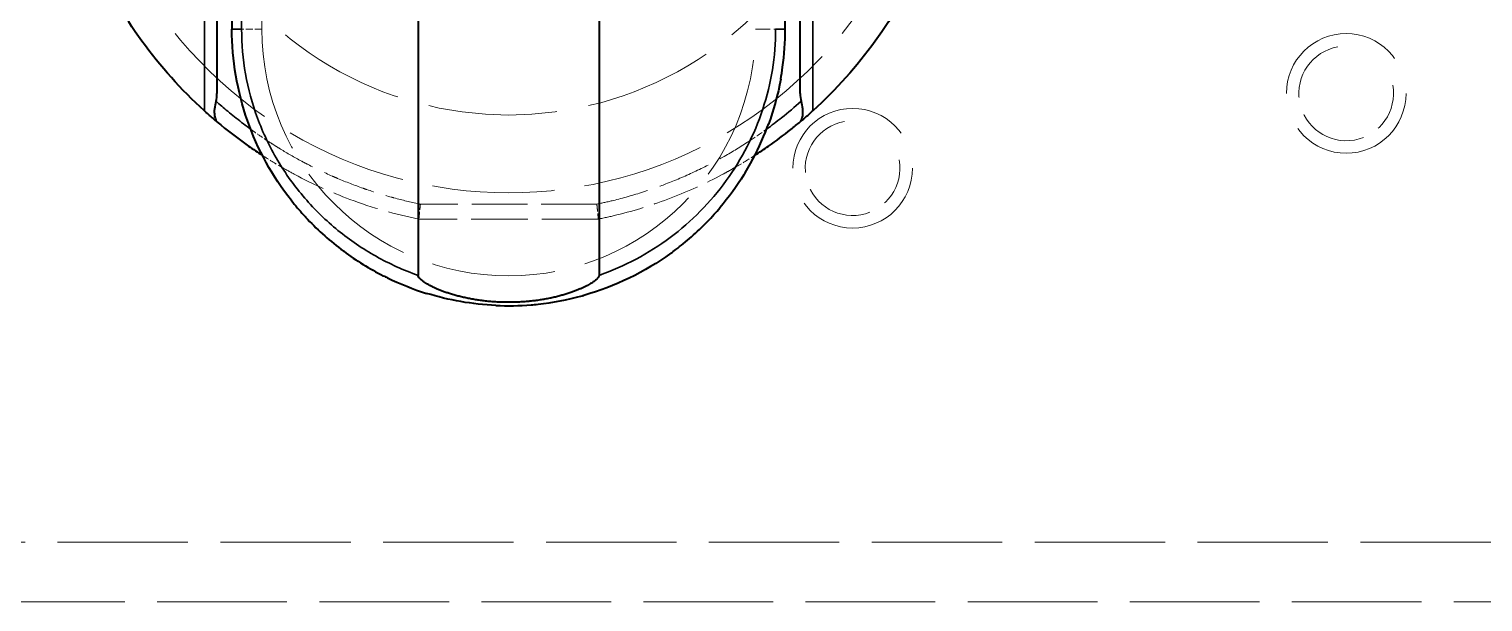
# Model space of a CAD drawing. Header units: millimetres. Extents: x 0 to 2523, y 0 to 1782.
# Drawn here: x 207 to 279.9, y 1378.6 to 1407.3 of the extents above; entities that cross this region are included whole.
import ezdxf

# ---------------------------------------------------------------- set-up
doc = ezdxf.new("R2010")
doc.units = ezdxf.units.MM
doc.header["$LTSCALE"] = 3
doc.linetypes.add('DASHED', pattern=[0.2067, 0.1654, -0.0413])
for name, color, linetype, lineweight in [('가려진 것(ISO)', 2, 'DASHED', 18), ('가려진 좁은 것(ISO)', 2, 'DASHED', 18), ('가시적인 것(ISO)', 3, 'Continuous', 40), ('가시적인 좁은 것(ISO)', 3, 'Continuous', 35)]:
    doc.layers.add(name, color=color, linetype=linetype, lineweight=lineweight)

msp = doc.modelspace()

# ---------------------------------------------------------------- linework, layer by layer
at = {"layer": '가려진 것(ISO)', "ltscale": 5.713994}
msp.add_line((235.5513, 1397.8017), (226.5513, 1397.8017), dxfattribs=at)
at = {"layer": '가려진 것(ISO)', "ltscale": 13.169919}
msp.add_line((623.3013, 1381.6057), (182.3013, 1381.6057), dxfattribs=at)
at = {"layer": '가려진 것(ISO)', "ltscale": 13.10639}
msp.add_line((626.3013, 1378.6057), (179.3013, 1378.6057), dxfattribs=at)
at = {"layer": '가려진 것(ISO)', "ltscale": 15.198803}
for centre in [(273.0513, 1404.1057), (248.3013, 1400.3557)]:
    msp.add_circle(centre, 3, dxfattribs=at)
at = {"layer": '가려진 것(ISO)', "ltscale": 12.361229}
msp.add_arc((231.0513, 1420.6148), 21.4925, 178.045794, 1.954206, dxfattribs=at)
at = {"layer": '가려진 것(ISO)', "ltscale": 13.0382}
msp.add_arc((231.0513, 1420.6148), 17.5925, 177.839996, 2.160004, dxfattribs=at)
at = {"layer": '가려진 것(ISO)', "ltscale": 7.099656}
for centre in [(273.0513, 1404.1057), (248.3013, 1400.3557)]:
    msp.add_arc(centre, 2.373, 100, 10, dxfattribs=at)
at = {"layer": '가려진 것(ISO)', "ltscale": 5.918935}
msp.add_open_spline([(217.1763, 1407.3307), (217.1763, 1406.5019), (217.2508, 1405.6664), (217.4021, 1404.8379), (217.4043, 1404.8254), (217.4066, 1404.8129), (217.4089, 1404.8005), (217.5602, 1403.9847), (217.7862, 1403.176), (218.0864, 1402.3885), (218.0955, 1402.3644), (218.1047, 1402.3405), (218.114, 1402.3165), (218.4141, 1401.5422), (218.7866, 1400.7893), (219.2232, 1400.0773), (219.2434, 1400.0443), (219.2638, 1400.0113), (219.2844, 1399.9785), (219.5526, 1399.5492), (219.8442, 1399.1351), (220.1563, 1398.7393)], degree=3, knots=[0, 0, 0, 0, 0.05882353, 0.05882353, 0.05882353, 0.05970824, 0.05970824, 0.05970824, 0.11764706, 0.11764706, 0.11764706, 0.1194131, 0.1194131, 0.1194131, 0.17647059, 0.17647059, 0.17647059, 0.17911778, 0.17911778, 0.17911778, 0.21370365, 0.21370365, 0.21370365, 0.21370365], dxfattribs=at)
at = {"layer": '가려진 것(ISO)', "ltscale": 1.49252}
msp.add_open_spline([(244.0788, 1402.556), (244.125, 1402.682), (244.1694, 1402.8086), (244.2118, 1402.9357), (244.4167, 1403.5492), (244.5782, 1404.1754), (244.6957, 1404.8118)], degree=3, knots=[0.886240902, 0.886240902, 0.886240902, 0.886240902, 0.895644827, 0.895644827, 0.895644827, 0.941015222, 0.941015222, 0.941015222, 0.941015222], dxfattribs=at)
at = {"layer": '가려진 것(ISO)', "ltscale": 0.725256}
msp.add_open_spline([(218.7077, 1400.9967), (219.0274, 1400.7898), (219.3524, 1400.5909), (219.6821, 1400.4004)], degree=3, dxfattribs=at)
at = {"layer": '가려진 것(ISO)', "ltscale": 0.73159}
msp.add_open_spline([(242.4138, 1400.3965), (242.7465, 1400.5886), (243.0743, 1400.7892), (243.3968, 1400.9979)], degree=3, dxfattribs=at)
at = {"layer": '가려진 것(ISO)', "ltscale": 4.683148}
msp.add_open_spline([(219.6824, 1400.4002), (219.8973, 1400.276), (220.9981, 1399.6636), (223.2428, 1398.649), (225.3771, 1398.0389), (226.5513, 1397.8017)], degree=3, knots=[0.35077644, 0.35077644, 0.35077644, 0.35077644, 0.41633901, 0.68343289, 1, 1, 1, 1], dxfattribs=at)
at = {"layer": '가려진 것(ISO)', "ltscale": 4.678379}
msp.add_open_spline([(235.5513, 1397.8017), (235.8603, 1397.8641), (236.1681, 1397.933), (236.4744, 1398.0083), (237.4026, 1398.2365), (238.3172, 1398.5234), (239.2095, 1398.8666), (240.0844, 1399.2031), (240.938, 1399.5937), (241.7643, 1400.0354), (241.8954, 1400.1056), (242.0259, 1400.177), (242.1557, 1400.2497), (242.242, 1400.298), (242.328, 1400.347), (242.4137, 1400.3965)], degree=3, knots=[0.00000121, 0.00000121, 0.00000121, 0.00000121, 0.08329846, 0.08329846, 0.08329846, 0.33567302, 0.33567302, 0.33567302, 0.58314297, 0.58314297, 0.58314297, 0.62242524, 0.62242524, 0.62242524, 0.64856342, 0.64856342, 0.64856342, 0.64856342], dxfattribs=at)
at = {"layer": '가려진 것(ISO)', "ltscale": 1.317404}
msp.add_open_spline([(241.642, 1398.3667), (241.6616, 1398.3899), (241.6811, 1398.4131), (241.7005, 1398.4364), (242.1216, 1398.9406), (242.5039, 1399.4712), (242.845, 1400.0216)], degree=3, knots=[0.774148097, 0.774148097, 0.774148097, 0.774148097, 0.776206304, 0.776206304, 0.776206304, 0.820807174, 0.820807174, 0.820807174, 0.820807174], dxfattribs=at)
at = {"layer": '가려진 것(ISO)', "ltscale": 0.749748}
msp.add_open_spline([(226.5513, 1397.8017), (226.552, 1397.8093), (226.5532, 1397.8207), (226.5569, 1397.8579), (226.5607, 1397.8952), (226.5662, 1397.9509), (226.5732, 1398.0206), (226.5802, 1398.0903), (226.5887, 1398.1741), (226.5979, 1398.265), (226.607, 1398.3559), (226.617, 1398.4539), (226.6269, 1398.5517)], degree=3, knots=[0, 0, 0, 0, 0.25, 0.25, 0.25, 0.5, 0.5, 0.5, 0.75, 0.75, 0.75, 1, 1, 1, 1], dxfattribs=at)
at = {"layer": '가려진 것(ISO)', "ltscale": 0.749778}
msp.add_open_spline([(235.4757, 1398.5517), (235.4759, 1398.5498), (235.476, 1398.548), (235.4863, 1398.4472), (235.4962, 1398.3493), (235.5144, 1398.1694), (235.5225, 1398.0888), (235.5362, 1397.9526), (235.5417, 1397.8983), (235.5474, 1397.8407), (235.5489, 1397.8256), (235.5509, 1397.8064), (235.5511, 1397.8035), (235.5513, 1397.8017)], degree=3, knots=[-0.000365871, -0.000365871, -0.000365871, -0.000365871, 0, 0, 0.019901046, 0.019901046, 0.039258889, 0.039258889, 0.058579585, 0.058579585, 0.068886192, 0.068886192, 0.078580299, 0.078580299, 0.078580299, 0.078580299], dxfattribs=at)
at = {"layer": '가려진 것(ISO)', "ltscale": 3.115031}
msp.add_open_spline([(234.828, 1393.9796), (234.9227, 1394.0064), (235.0172, 1394.0342), (235.1115, 1394.0631), (235.821, 1394.2802), (236.517, 1394.5558), (237.1884, 1394.8868), (237.3189, 1394.9512), (237.4485, 1395.0176), (237.577, 1395.0861), (238.1345, 1395.3832), (238.6726, 1395.7192), (239.1842, 1396.0893)], degree=3, knots=[0.59043621, 0.59043621, 0.59043621, 0.59043621, 0.59707577, 0.59707577, 0.59707577, 0.64705882, 0.64705882, 0.64705882, 0.65677318, 0.65677318, 0.65677318, 0.69890853, 0.69890853, 0.69890853, 0.69890853], dxfattribs=at)
at = {"layer": '가려진 것(ISO)', "ltscale": 2.247306}
msp.add_open_spline([(226.9384, 1394.0793), (226.999, 1394.0605), (227.0597, 1394.0421), (227.1206, 1394.0241), (227.2061, 1393.9989), (227.2919, 1393.9744), (227.3779, 1393.9508), (228.1092, 1393.7501), (228.8585, 1393.609), (229.6166, 1393.5301), (229.7186, 1393.5195), (229.8208, 1393.51), (229.9232, 1393.5017), (230.0849, 1393.4885), (230.2469, 1393.4781), (230.4092, 1393.4706)], degree=3, knots=[0.407358339, 0.407358339, 0.407358339, 0.407358339, 0.411764706, 0.411764706, 0.411764706, 0.417958144, 0.417958144, 0.417958144, 0.470588235, 0.470588235, 0.470588235, 0.477670899, 0.477670899, 0.477670899, 0.488862795, 0.488862795, 0.488862795, 0.488862795], dxfattribs=at)
at = {"layer": '가려진 좁은 것(ISO)', "ltscale": 14.937107}
for p, q in [((218.6763, 1407.3307), (218.6763, 1425.8557)), ((243.4263, 1425.8557), (243.4263, 1407.3307))]:
    msp.add_line(p, q, dxfattribs=at)
at = {"layer": '가려진 좁은 것(ISO)', "ltscale": 0.705786}
msp.add_line((218.6763, 1407.3307), (217.6635, 1407.3307), dxfattribs=at)
at = {"layer": '가려진 좁은 것(ISO)', "ltscale": 1.495845}
msp.add_line((243.4263, 1407.3307), (244.9263, 1407.3307), dxfattribs=at)
at = {"layer": '가려진 좁은 것(ISO)', "ltscale": 5.617958}
msp.add_line((235.4757, 1398.5517), (226.6269, 1398.5517), dxfattribs=at)
at = {"layer": '가려진 좁은 것(ISO)', "ltscale": 12.539013}
msp.add_arc((231.0513, 1407.3307), 12.375, 180, 0, dxfattribs=at)
at = {"layer": '가려진 좁은 것(ISO)', "ltscale": 0.635381}
msp.add_open_spline([(218.1155, 1402.313), (218.2021, 1402.25), (218.2901, 1402.1869), (218.3796, 1402.1237), (218.5596, 1401.9966), (218.7457, 1401.8693), (218.9377, 1401.7423)], degree=3, knots=[0.22080193, 0.22080193, 0.22080193, 0.22080193, 0.25, 0.25, 0.25, 0.308732535, 0.308732535, 0.308732535, 0.308732535], dxfattribs=at)
at = {"layer": '가려진 좁은 것(ISO)', "ltscale": 0.640735}
msp.add_open_spline([(243.1578, 1401.7377), (243.4347, 1401.9203), (243.7113, 1402.1118), (243.9872, 1402.3128)], degree=3, dxfattribs=at)
at = {"layer": '가려진 좁은 것(ISO)', "ltscale": 5.317241}
msp.add_open_spline([(218.9381, 1401.7421), (219.0458, 1401.6709), (219.1553, 1401.5999), (219.2668, 1401.529), (219.3794, 1401.4575), (219.494, 1401.3861), (219.6105, 1401.3151), (219.9505, 1401.1078), (220.3068, 1400.9033), (220.6746, 1400.7061), (220.7799, 1400.6497), (220.8862, 1400.5939), (220.9933, 1400.5387), (221.3884, 1400.3352), (221.7948, 1400.1412), (222.2042, 1399.9612), (222.2933, 1399.922), (222.3826, 1399.8835), (222.4719, 1399.8457), (222.9032, 1399.663), (223.3358, 1399.4965), (223.7496, 1399.3504), (223.8151, 1399.3273), (223.8802, 1399.3047), (223.9447, 1399.2826), (224.3716, 1399.1362), (224.7746, 1399.0127), (225.176, 1398.9016), (225.2183, 1398.8899), (225.2606, 1398.8784), (225.3029, 1398.8669), (225.7222, 1398.7536), (226.1426, 1398.6528), (226.555, 1398.5666), (226.579, 1398.5615), (226.603, 1398.5566), (226.6269, 1398.5517)], degree=3, knots=[0.30877308, 0.30877308, 0.30877308, 0.30877308, 0.34170925, 0.34170925, 0.34170925, 0.375, 0.375, 0.375, 0.47218067, 0.47218067, 0.47218067, 0.5, 0.5, 0.5, 0.60265235, 0.60265235, 0.60265235, 0.625, 0.625, 0.625, 0.7329148, 0.7329148, 0.7329148, 0.75, 0.75, 0.75, 0.86308164, 0.86308164, 0.86308164, 0.875, 0.875, 0.875, 0.99312972, 0.99312972, 0.99312972, 1, 1, 1, 1], dxfattribs=at)
at = {"layer": '가려진 좁은 것(ISO)', "ltscale": 5.31206}
msp.add_open_spline([(235.4757, 1398.5517), (235.7444, 1398.6069), (236.0177, 1398.6684), (236.2954, 1398.7367), (236.7892, 1398.8581), (237.2969, 1399.001), (237.8174, 1399.1693), (238.1854, 1399.2883), (238.5597, 1399.42), (238.9404, 1399.5663), (239.4009, 1399.7434), (239.8708, 1399.942), (240.3496, 1400.1659), (240.8223, 1400.387), (241.3038, 1400.6326), (241.7889, 1400.9043), (242.2012, 1401.1353), (242.6161, 1401.3851), (243.0304, 1401.6542), (243.0728, 1401.6818), (243.1153, 1401.7096), (243.1577, 1401.7376)], degree=3, knots=[0.00000244, 0.00000244, 0.00000244, 0.00000244, 0.08998027, 0.08998027, 0.08998027, 0.25, 0.25, 0.25, 0.36313494, 0.36313494, 0.36313494, 0.5, 0.5, 0.5, 0.63513646, 0.63513646, 0.63513646, 0.75, 0.75, 0.75, 0.76177353, 0.76177353, 0.76177353, 0.76177353], dxfattribs=at)
at = {"layer": '가시적인 것(ISO)'}
for p, q in [((217.1763, 1539.8557), (217.1763, 1407.3307)), ((244.9263, 1407.3304), (244.9263, 1539.8559)), ((226.5168, 1428.8029), (226.5166, 1394.9814)), ((235.5858, 1428.8029), (235.5857, 1394.9816)), ((216.4263, 1419.8604), (216.4263, 1404.094)), ((245.6763, 1404.094), (245.6763, 1419.8624))]:
    msp.add_line(p, q, dxfattribs=at)
for centre, major_axis, ratio, start_param, end_param in [((215.9516, 1404.1451), (-0.032, 0.9851), 0.4807904, 4.2400237, 4.6448571), ((246.15, 1404.1445), (0.0316, 0.9839), 0.4803283, 1.6376505, 2.0429321)]:
    msp.add_ellipse(centre, major_axis=major_axis, ratio=ratio, start_param=start_param, end_param=end_param, dxfattribs=at)
for points, knots in [([(215.7939, 1403.2364), (214.6347, 1404.287), (213.5869, 1405.4551), (211.7485, 1407.9882), (210.963, 1409.3462), (209.684, 1412.2025), (209.1944, 1413.6921), (208.696, 1415.9838), (208.5695, 1416.7558), (208.3969, 1418.3094), (208.3507, 1419.0907), (208.3451, 1419.8719)], [-1.2522093, -1.2522093, -1.2522093, -1.2522093, -0.9389682, -0.9389682, -0.6257615, -0.6257615, -0.3126285, -0.3126285, -0.1562493, -0.1562493, -0.000001, -0.000001, -0.000001, -0.000001]), ([(253.7575, 1419.8719), (253.7519, 1419.0905), (253.7057, 1418.3091), (253.533, 1416.7552), (253.4064, 1415.983), (252.9078, 1413.6908), (252.418, 1412.201), (251.1388, 1409.3448), (250.3534, 1407.9872), (248.5152, 1405.4546), (247.4676, 1404.2868), (246.3087, 1403.2364)], [-1.2507899, -1.2507899, -1.2507899, -1.2507899, -1.0946869, -1.0946869, -0.9384539, -0.9384539, -0.625614, -0.625614, -0.3128247, -0.3128247, -0.0000009, -0.0000009, -0.0000009, -0.0000009]), ([(220.1562, 1398.7393), (219.216, 1399.9316), (218.4613, 1401.3015), (217.4457, 1404.2028), (217.1763, 1405.778), (217.1763, 1407.3307)], [0, 0, 0, 0, 0.30793044, 0.30793044, 0.6184728, 0.6184728, 0.6184728, 0.6184728]), ([(244.6957, 1404.8118), (244.6961, 1404.8141), (244.6965, 1404.8163), (244.6969, 1404.8186), (244.7335, 1405.017), (244.7657, 1405.2164), (244.7936, 1405.4166), (244.8817, 1406.0491), (244.9262, 1406.6894), (244.9262, 1407.3304)], [0.941015222, 0.941015222, 0.941015222, 0.941015222, 0.941176471, 0.941176471, 0.941176471, 0.955320752, 0.955320752, 0.955320752, 1, 1, 1, 1]), ([(216.4247, 1402.6854), (216.4219, 1402.6877), (216.4158, 1402.6973), (216.4002, 1402.727), (216.3903, 1402.7486), (216.3598, 1402.8262), (216.337, 1402.8995), (216.3073, 1403.0715), (216.2968, 1403.1931), (216.3317, 1403.4713), (216.3626, 1403.5907), (216.3879, 1403.7106)], [0.000001, 0.000001, 0.000001, 0.000001, 0.008116123, 0.008116123, 0.017280138, 0.017280138, 0.036812418, 0.036812418, 0.056177073, 0.056177073, 0.072028344, 0.072028344, 0.072028344, 0.072028344]), ([(245.7147, 1403.7106), (245.74, 1403.5908), (245.7708, 1403.4714), (245.8057, 1403.1934), (245.7953, 1403.0718), (245.7656, 1402.8997), (245.7428, 1402.8263), (245.7123, 1402.7487), (245.7024, 1402.727), (245.6868, 1402.6973), (245.6806, 1402.6878), (245.6778, 1402.6854)], [0.000001, 0.000001, 0.000001, 0.000001, 0.02448974, 0.02448974, 0.0544278, 0.0544278, 0.08463518, 0.08463518, 0.09880659, 0.09880659, 0.11135374, 0.11135374, 0.11135374, 0.11135374]), ([(216.4247, 1402.6854), (216.4194, 1402.6899), (216.4006, 1402.7057), (216.3532, 1402.7458), (216.3345, 1402.7617), (216.2817, 1402.8067), (216.2443, 1402.8387), (216.1424, 1402.9267), (216.0721, 1402.988), (215.9274, 1403.116), (215.8576, 1403.1785), (215.7939, 1403.2364)], [-0.070781201, -0.070781201, -0.070781201, -0.070781201, -0.055461964, -0.055461964, -0.047642977, -0.047642977, -0.035476886, -0.035476886, -0.017217394, -0.017217394, -0.000001042, -0.000001042, -0.000001042, -0.000001042]), ([(216.4247, 1402.6854), (216.9348, 1402.2563), (217.6864, 1401.6784), (218.4721, 1401.1491), (218.7077, 1400.9967)], [0, 0, 0, 0, 0.17605451, 0.250168, 0.250168, 0.250168, 0.250168]), ([(243.3968, 1400.9979), (243.629, 1401.1482), (243.8585, 1401.3028), (244.085, 1401.4614), (244.4677, 1401.7294), (244.8421, 1402.0092), (245.2075, 1402.3003), (245.366, 1402.4265), (245.5228, 1402.5549), (245.6778, 1402.6854)], [0.75003205, 0.75003205, 0.75003205, 0.75003205, 0.82308864, 0.82308864, 0.82308864, 0.94647487, 0.94647487, 0.94647487, 1, 1, 1, 1]), ([(245.6778, 1402.6854), (245.6832, 1402.6899), (245.702, 1402.7057), (245.7494, 1402.7458), (245.768, 1402.7617), (245.8209, 1402.8067), (245.8582, 1402.8387), (245.9601, 1402.9267), (246.0305, 1402.988), (246.1752, 1403.116), (246.2449, 1403.1785), (246.3087, 1403.2364)], [0.000001834, 0.000001834, 0.000001834, 0.000001834, 0.015415401, 0.015415401, 0.02328266, 0.02328266, 0.035523841, 0.035523841, 0.053895909, 0.053895909, 0.071218311, 0.071218311, 0.071218311, 0.071218311]), ([(242.845, 1400.0216), (242.8659, 1400.0552), (242.8865, 1400.0889), (242.9071, 1400.1226), (243.0005, 1400.2763), (243.0907, 1400.4315), (243.1778, 1400.588), (243.5037, 1401.1743), (243.7849, 1401.7801), (244.0206, 1402.3999), (244.0403, 1402.4518), (244.0597, 1402.5039), (244.0788, 1402.556)], [0.820807174, 0.820807174, 0.820807174, 0.820807174, 0.823529412, 0.823529412, 0.823529412, 0.835927199, 0.835927199, 0.835927199, 0.882352941, 0.882352941, 0.882352941, 0.886240902, 0.886240902, 0.886240902, 0.886240902]), ([(220.1563, 1398.7393), (220.3511, 1398.4922), (220.554, 1398.2522), (220.7641, 1398.02), (220.7986, 1397.9819), (220.8332, 1397.9441), (220.868, 1397.9065), (221.4123, 1397.3184), (222.0036, 1396.7816), (222.6336, 1396.3009), (222.6841, 1396.2623), (222.7348, 1396.2242), (222.7857, 1396.1864), (223.4116, 1395.7222), (224.0741, 1395.3124), (224.7686, 1394.9597), (224.8364, 1394.9252), (224.9044, 1394.8914), (224.9728, 1394.858), (225.6054, 1394.5498), (226.2632, 1394.2889), (226.9384, 1394.0793)], [0.21370365, 0.21370365, 0.21370365, 0.21370365, 0.23529412, 0.23529412, 0.23529412, 0.2388317, 0.2388317, 0.2388317, 0.29411765, 0.29411765, 0.29411765, 0.29854769, 0.29854769, 0.29854769, 0.35294118, 0.35294118, 0.35294118, 0.35825028, 0.35825028, 0.35825028, 0.40735834, 0.40735834, 0.40735834, 0.40735834]), ([(239.1842, 1396.0893), (239.2689, 1396.1505), (239.3529, 1396.2127), (239.4361, 1396.2758), (239.5626, 1396.3718), (239.6874, 1396.4698), (239.8103, 1396.5699), (240.3694, 1397.025), (240.8905, 1397.5219), (241.3671, 1398.0517), (241.4604, 1398.1555), (241.5521, 1398.2605), (241.642, 1398.3667)], [0.698908531, 0.698908531, 0.698908531, 0.698908531, 0.705882353, 0.705882353, 0.705882353, 0.71648775, 0.71648775, 0.71648775, 0.764705882, 0.764705882, 0.764705882, 0.774148097, 0.774148097, 0.774148097, 0.774148097]), ([(230.4092, 1393.4706), (230.9973, 1393.4434), (231.5888, 1393.4535), (232.1799, 1393.5017), (232.2959, 1393.5112), (232.412, 1393.5221), (232.528, 1393.5345), (233.2688, 1393.6138), (234.0072, 1393.7534), (234.7337, 1393.9533), (234.7652, 1393.962), (234.7966, 1393.9707), (234.828, 1393.9796)], [0.48886279, 0.48886279, 0.48886279, 0.48886279, 0.52941176, 0.52941176, 0.52941176, 0.53737617, 0.53737617, 0.53737617, 0.58823529, 0.58823529, 0.58823529, 0.59043621, 0.59043621, 0.59043621, 0.59043621])]:
    msp.add_open_spline(points, degree=3, knots=knots, dxfattribs=at)
for points in [[(244.6957, 1404.8118), (244.5538, 1404.0437), (244.3465, 1403.2861), (244.0788, 1402.556)], [(219.6821, 1400.4004), (219.6822, 1400.4003), (219.6823, 1400.4003), (219.6824, 1400.4002)], [(242.845, 1400.0216), (242.4853, 1399.4412), (242.0822, 1398.8868), (241.642, 1398.3667)], [(242.4137, 1400.3965), (242.4138, 1400.3965), (242.4138, 1400.3965), (242.4138, 1400.3965)], [(239.1842, 1396.0893), (237.8828, 1395.1478), (236.3876, 1394.4207), (234.828, 1393.9796)], [(235.5857, 1394.9816), (235.5857, 1394.9572), (235.5695, 1394.9117), (235.5257, 1394.8492), (235.4725, 1394.7926), (235.4102, 1394.737), (235.3388, 1394.6813), (235.2572, 1394.6243), (235.1644, 1394.5653), (235.0597, 1394.5043), (234.944, 1394.4423), (234.8161, 1394.3789), (234.6742, 1394.3139), (234.5189, 1394.2482), (234.3509, 1394.1826), (234.1707, 1394.118), (233.9791, 1394.055), (233.7766, 1393.9943), (233.5641, 1393.9365), (233.3422, 1393.8823), (233.1118, 1393.8322), (232.8737, 1393.7867), (232.6289, 1393.7463), (232.3783, 1393.7114), (232.123, 1393.6823), (231.8639, 1393.6593), (231.6022, 1393.6426), (231.339, 1393.6323), (231.0757, 1393.6285), (230.8123, 1393.6311), (230.5483, 1393.6402), (230.2852, 1393.6558), (230.0241, 1393.6778), (229.7663, 1393.7061), (229.5129, 1393.7404), (229.2649, 1393.7803), (229.0235, 1393.8256), (228.7896, 1393.8756), (228.5642, 1393.9299), (228.3481, 1393.9879), (228.1421, 1394.0491), (227.9471, 1394.1127), (227.7639, 1394.178), (227.593, 1394.2443), (227.4352, 1394.3108), (227.2911, 1394.3767), (227.1615, 1394.4408), (227.0446, 1394.5034), (226.939, 1394.5648), (226.8457, 1394.6241), (226.7639, 1394.6814), (226.6923, 1394.7371), (226.63, 1394.7928), (226.5768, 1394.8493), (226.5332, 1394.912), (226.5166, 1394.9577), (226.5166, 1394.9814)], [(230.4092, 1393.4706), (229.2342, 1393.5249), (228.057, 1393.7321), (226.9384, 1394.0793)]]:
    msp.add_open_spline(points, degree=3, dxfattribs=at)
at = {"layer": '가시적인 좁은 것(ISO)'}
for p, q in [((217.6635, 1539.8557), (217.6635, 1407.3307)), ((215.7939, 1419.8603), (215.7939, 1403.2364)), ((246.3087, 1403.2364), (246.3087, 1419.8603)), ((217.1763, 1407.3307), (217.6635, 1407.3307))]:
    msp.add_line(p, q, dxfattribs=at)
for points, knots in [([(217.6635, 1407.3307), (217.6636, 1406.5744), (217.7291, 1405.8256), (217.862, 1405.0789), (217.995, 1404.3322), (218.1954, 1403.5876), (218.4636, 1402.8614), (218.7318, 1402.1352), (219.0678, 1401.4274), (219.4652, 1400.7547), (219.8625, 1400.082), (220.3211, 1399.4443), (220.8294, 1398.8549), (221.3377, 1398.2655), (221.8956, 1397.7244), (222.4944, 1397.2366), (223.0932, 1396.7488), (223.733, 1396.3145), (224.4043, 1395.9378), (225.0755, 1395.5611), (225.7783, 1395.242), (226.5166, 1394.9814)], [0, 0, 0, 0, 0.1428571, 0.1428571, 0.1428571, 0.2857143, 0.2857143, 0.2857143, 0.4285714, 0.4285714, 0.4285714, 0.5714286, 0.5714286, 0.5714286, 0.7142857, 0.7142857, 0.7142857, 0.8571429, 0.8571429, 0.8571429, 1, 1, 1, 1]), ([(244.4391, 1407.3314), (244.5338, 1407.3313), (244.6211, 1407.3311), (244.6942, 1407.331), (244.7673, 1407.3308), (244.826, 1407.3305), (244.8658, 1407.3305), (244.9055, 1407.3304), (244.9263, 1407.3305), (244.9263, 1407.3304)], [0, 0, 0, 0, 0.3333333, 0.3333333, 0.3333333, 0.6666667, 0.6666667, 0.6666667, 1, 1, 1, 1]), ([(216.3879, 1403.7106), (216.5718, 1403.5458), (216.765, 1403.3782), (216.9683, 1403.2084), (217.079, 1403.1159), (217.1926, 1403.0229), (217.3094, 1402.9293), (217.538, 1402.746), (217.7784, 1402.5608), (218.0314, 1402.3746), (218.0593, 1402.3541), (218.0873, 1402.3336), (218.1155, 1402.313)], [0, 0, 0, 0, 0.08093068, 0.08093068, 0.08093068, 0.125, 0.125, 0.125, 0.21129754, 0.21129754, 0.21129754, 0.22080193, 0.22080193, 0.22080193, 0.22080193]), ([(243.9872, 1402.3128), (244.2388, 1402.4961), (244.4899, 1402.6872), (244.7403, 1402.8867), (245.0666, 1403.1468), (245.3916, 1403.421), (245.7147, 1403.7106)], [0.8386023, 0.8386023, 0.8386023, 0.8386023, 0.90867102, 0.90867102, 0.90867102, 1, 1, 1, 1])]:
    msp.add_open_spline(points, degree=3, knots=knots, dxfattribs=at)
for points in [[(235.5857, 1394.9816), (236.2303, 1395.2115), (237.4691, 1395.7513), (239.1795, 1396.8395), (240.7017, 1398.1602), (242.0036, 1399.6988), (243.0596, 1401.4241), (243.8446, 1403.2975), (244.3321, 1405.2841), (244.4429, 1406.6412), (244.4391, 1407.3314)], [(218.9377, 1401.7423), (218.9378, 1401.7423), (218.9379, 1401.7422), (218.9381, 1401.7421)], [(243.1577, 1401.7376), (243.1577, 1401.7376), (243.1578, 1401.7376), (243.1578, 1401.7377)]]:
    msp.add_open_spline(points, degree=3, dxfattribs=at)

doc.saveas('drawing.dxf')
